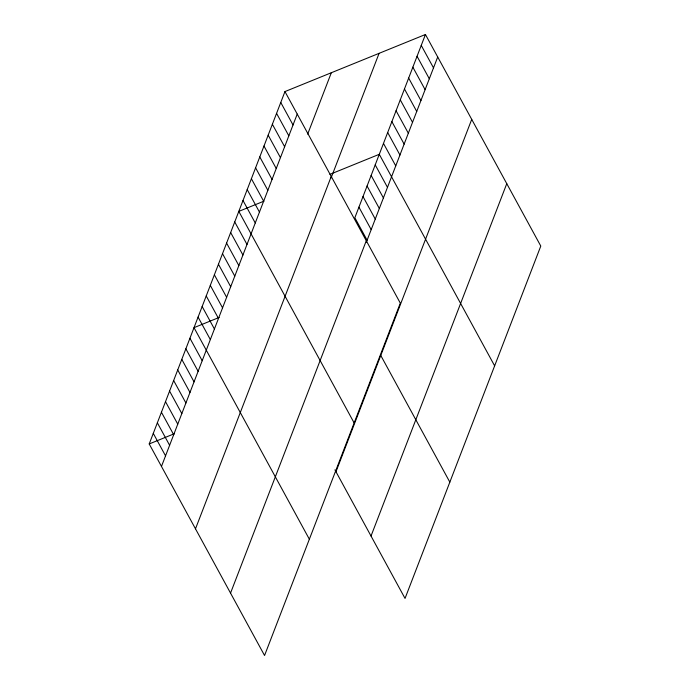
<?xml version="1.0" encoding="UTF-8"?>
<svg xmlns="http://www.w3.org/2000/svg" width="690" height="690" viewBox="0 0 690 690"><rect width="100%" height="100%" fill="white"/><g stroke="black" fill="none" stroke-linecap="round" stroke-linejoin="round"><path stroke-width="1.03" d="M284.961 91.58L400.312 303.143L264.555 655.5L149.213 443.946L284.961 91.58L425.445 34.5L540.788 246.063L405.039 598.42L334.943 469.847M161.469 466.431L297.226 114.074M307.671 134.127L331.321 72.743M195.494 528.825L331.243 176.468M331.079 177.942L379.086 53.337M425.445 34.5L354.85 217.73L367.115 240.215M230.538 593.107L366.287 240.75M366.373 242.138L437.702 56.985M335.97 471.744L471.727 119.379M371.022 536.027L506.77 183.669M263.916 201.178L238.809 211.382L354.151 422.944M329.941 174.354L379.284 154.301L494.635 365.864M219.118 317.46L194.011 327.664L309.353 539.218M149.213 443.946L174.32 433.734M421.245 45.393L433.51 67.879M417.053 56.278L429.309 78.772M412.853 67.171L425.118 89.665M408.661 78.065L420.917 100.55M404.461 88.958L416.726 111.444M400.269 99.843L412.534 122.337M396.069 110.736L408.333 133.23M391.877 121.63L404.142 144.115M387.677 132.523L399.941 155.008M383.485 143.408L395.75 165.902M375.213 164.876L387.478 187.361M371.142 175.441L383.407 197.935M367.071 186.015L379.336 208.501M363 196.581L375.257 219.075M358.929 207.155L371.186 229.649M280.77 102.474L293.026 124.968M276.569 113.367L288.834 135.852M272.377 124.26L284.634 146.746M268.177 135.145L280.442 157.639M380.768 355.462L449.837 482.138M263.985 146.038L276.241 168.524M259.785 156.932L272.05 179.417M255.593 167.817L267.849 190.311M251.393 178.71L263.658 201.204M247.201 189.603L259.457 212.089M243.001 200.497L255.266 222.982M234.738 221.956L246.994 244.441M230.658 232.53L242.923 255.015M226.587 243.096L238.852 265.59M222.516 253.67L234.781 276.155M218.445 264.236L230.71 286.73M214.374 274.81L226.631 297.295M210.303 285.384L222.56 307.869M206.224 295.95L218.489 318.444M202.153 306.524L214.418 329.009M198.082 317.089L210.347 339.584M189.94 338.238L202.196 360.723M185.86 348.804L198.125 371.298M181.789 359.378L194.054 381.863M177.718 369.944L189.983 392.438M173.647 380.518L185.912 403.003M169.576 391.092L181.832 413.577M165.505 401.658L177.761 424.152M161.425 412.232L173.69 434.717M157.355 422.798L169.619 445.291M153.284 433.372L165.548 455.857"/></g></svg>
